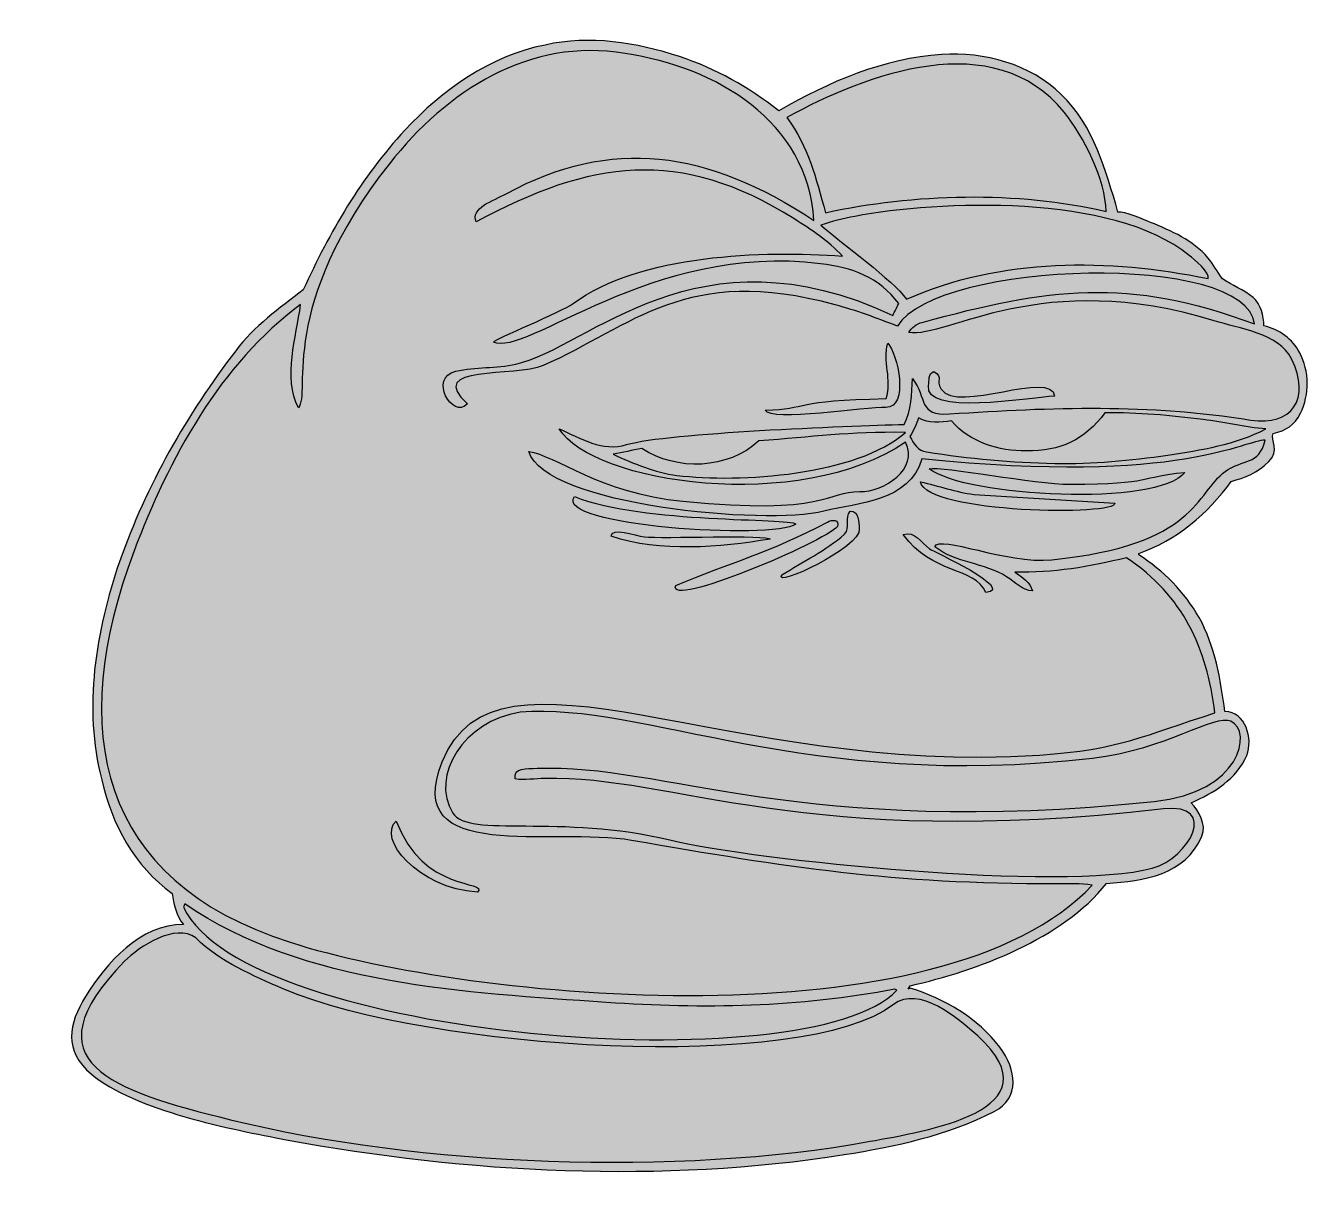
# Model space of a CAD drawing. Header units: millimetres. Extents: x 638 to 824, y -380 to -296.
# Drawn here: x 731.7 to 824.2, y -379.5 to -296.2 of the extents above; entities that cross this region are included whole.
import ezdxf

# ---------------------------------------------------------------- set-up
doc = ezdxf.new("R2010")
doc.units = ezdxf.units.MM
doc.header["$MEASUREMENT"] = 0
doc.layers.add('layer 1', color=7, linetype='Continuous')

msp = doc.modelspace()

# ---------------------------------------------------------------- hatches: boundary and pattern name
at = {"layer": 'layer 1', "true_color": 0x2b2a29}
h = msp.add_hatch(color=250, dxfattribs=at)
edge = h.paths.add_edge_path()
edge.add_spline(control_points=[(769.0447, -297.5804), (772.2717, -296.8555), (775.6309, -297.3902), (778.7304, -298.4136), (781.3248, -299.26), (783.7292, -300.6355), (785.8754, -302.3097), (789.4765, -300.2427), (793.4149, -298.5372), (797.6042, -298.2608), (800.6889, -298.0725), (803.9638, -298.9358), (806.2115, -301.1425), (808.5623, -303.3608), (809.4052, -306.6115), (810.2957, -309.6058), (810.755, -309.5184), (812.1522, -310.1458), (812.6318, -310.3491), (814.1289, -310.9668), (815.7071, -311.6285), (816.7692, -312.9027), (817.1768, -313.3618), (817.4406, -313.9227), (817.8111, -314.4072), (818.5173, -314.9069), (819.3621, -315.1872), (820.0219, -315.7553), (820.5956, -316.2696), (820.7889, -317.0624), (820.8075, -317.8054), (821.8874, -318.0305), (822.8725, -318.7457), (823.3797, -319.7415), (824.097, -321.0693), (824.084, -322.7398), (823.4425, -324.0949), (822.9555, -324.9823), (822.4388, -325.3142), (821.4584, -325.5441), (821.2901, -326.0234), (821.9445, -326.7962), (821.1559, -327.5668), (820.3545, -328.3936), (819.4319, -328.7342), (818.4382, -328.996), (816.7988, -331.323), (814.4907, -333.2405), (811.7858, -334.1865), (811.7858, -334.1865), (811.7928, -334.2934), (811.7928, -334.2934), (813.5775, -335.4016), (815.0861, -336.9762), (816.1389, -338.7961), (817.2894, -340.8667), (817.6802, -343.2509), (817.9937, -345.5686), (819.5113, -345.5852), (820.0149, -347.5212), (819.5815, -348.7215), (818.8419, -350.4015), (817.1971, -351.4488), (815.5617, -352.1312), (816.1187, -352.7689), (816.6865, -353.6629), (816.3359, -354.5283), (815.1392, -357.3724), (812.1712, -357.7269), (809.4694, -357.9519), (806.3417, -361.8991), (800.1373, -364.2382), (795.3325, -365.3034), (795.3325, -365.3034), (795.1852, -365.5523), (795.1852, -365.5523), (795.1852, -365.5523), (795.34, -365.4729), (795.34, -365.4729), (797.8346, -366.2474), (800.1894, -367.6451), (801.7958, -369.74), (802.987, -371.3489), (803.2833, -373.3685), (801.3768, -374.3661), (798.0117, -376.0845), (794.2798, -376.8736), (790.5757, -377.4673), (777.5772, -379.5289), (763.3816, -378.7985), (750.4178, -376.3891), (746.5716, -375.6737), (739.466, -374.2738), (736.3902, -371.6761), (734.3631, -369.9636), (734.7452, -368.0456), (735.964, -366.0834), (737.4475, -363.6949), (739.9322, -360.8429), (743.0149, -360.9093), (742.4763, -360.2863), (742.3381, -359.4398), (742.1927, -358.6562), (739.5117, -356.7296), (737.8502, -353.6649), (737.1328, -350.4902), (735.7759, -345.2829), (736.7052, -339.7862), (738.4126, -334.7782), (740.3321, -329.2965), (743.2545, -324.1907), (746.7803, -319.5867), (748.0893, -317.813), (749.9164, -316.5351), (751.6423, -315.2093), (753.5194, -311.0681), (755.8443, -307.0688), (758.9496, -303.7166), (761.6602, -300.8106), (765.0824, -298.3601), (769.0447, -297.5804)], knot_values=[0, 0, 0, 0, 0.025, 0.025, 0.025, 0.05, 0.05, 0.05, 0.075, 0.075, 0.075, 0.1, 0.1, 0.1, 0.125, 0.125, 0.125, 0.15, 0.15, 0.15, 0.175, 0.175, 0.175, 0.2, 0.2, 0.2, 0.225, 0.225, 0.225, 0.25, 0.25, 0.25, 0.275, 0.275, 0.275, 0.3, 0.3, 0.3, 0.325, 0.325, 0.325, 0.35, 0.35, 0.35, 0.375, 0.375, 0.375, 0.4, 0.4, 0.4, 0.425, 0.425, 0.425, 0.45, 0.45, 0.45, 0.475, 0.475, 0.475, 0.5, 0.5, 0.5, 0.525, 0.525, 0.525, 0.55, 0.55, 0.55, 0.575, 0.575, 0.575, 0.6, 0.6, 0.6, 0.625, 0.625, 0.625, 0.65, 0.65, 0.65, 0.675, 0.675, 0.675, 0.7, 0.7, 0.7, 0.725, 0.725, 0.725, 0.75, 0.75, 0.75, 0.775, 0.775, 0.775, 0.8, 0.8, 0.8, 0.825, 0.825, 0.825, 0.85, 0.85, 0.85, 0.875, 0.875, 0.875, 0.9, 0.9, 0.9, 0.925, 0.925, 0.925, 0.95, 0.95, 0.95, 0.975, 0.975, 0.975, 1, 1, 1, 1], degree=3, periodic=1)
at = {"layer": 'layer 1', "true_color": 0xfefefe}
h = msp.add_hatch(color=7, dxfattribs=at)
edge = h.paths.add_edge_path()
edge.add_spline(control_points=[(774.8088, -298.1996), (781.3511, -299.1453), (787.9909, -303.0776), (788.4069, -310.2051), (780.666, -305.1113), (773.8293, -304.1967), (766.2905, -308.2672), (765.3181, -308.7918), (763.6213, -309.3348), (764.0957, -310.3139), (772.2982, -305.8769), (778.7315, -304.9112), (786.9559, -310.0798), (788.2026, -310.8618), (789.4488, -311.6841), (790.4537, -312.7702), (784.769, -312.3669), (775.8893, -312.6276), (771.0619, -316.1959), (770.2652, -316.7847), (765.3997, -318.7523), (765.3348, -318.9615), (767.6543, -320.1161), (776.652, -311.8321), (788.8901, -313.3231), (791.0867, -313.5907), (793.1247, -314.2834), (794.5066, -316.1959), (794.3665, -316.4778), (794.2282, -316.7619), (794.088, -317.0458), (779.9488, -310.4244), (772.2396, -319.3579), (766.9483, -320.5529), (765.5283, -320.8774), (764.048, -320.7264), (762.6317, -321.0618), (760.6351, -321.5106), (762.3715, -324.5654), (763.4706, -323.424), (760.3002, -320.5651), (766.9349, -321.5341), (768.9046, -320.6636), (775.3183, -317.8287), (779.1958, -313.3361), (789.9283, -316.2881), (791.4641, -316.6734), (792.9357, -317.2596), (794.4145, -317.8148), (797.3176, -313.0754), (819.6229, -312.4746), (820.1182, -317.6653), (811.0372, -314.229), (805.2168, -315.0879), (796.2068, -317.5456), (795.7862, -317.6451), (795.447, -317.9142), (795.2331, -318.2888), (797.9956, -318.6968), (804.8163, -313.6003), (817.2155, -317.4403), (819.0089, -317.9958), (821.8604, -318.3082), (822.7915, -320.1768), (824.2123, -323.0277), (822.7965, -325.0603), (819.8504, -324.5835), (812.5042, -323.3949), (805.5608, -323.6499), (798.1666, -324.1375), (795.864, -324.2892), (796.5858, -323.0044), (795.4969, -321.5817), (795.4544, -322.7083), (795.4507, -323.8754), (794.8957, -324.8949), (790.7813, -325.0085), (777.9324, -325.4878), (774.9229, -326.3407), (773.2025, -326.8921), (771.5838, -325.891), (770.0754, -325.2032), (772.4395, -329.1737), (787.4001, -331.3527), (794.9916, -326.1803), (795.9797, -328.0947), (793.4403, -329.7611), (791.7133, -329.7352), (789.3224, -329.7), (789.3717, -331.4552), (778.9775, -330.425), (772.9259, -329.8255), (769.7929, -327.1002), (767.8739, -326.8424), (769.0912, -330.7517), (784.9036, -332.1866), (789.1302, -331.1424), (791.6555, -330.518), (795.2477, -330.4694), (796.1753, -327.3696), (815.049, -329.309), (819.5055, -325.9387), (820.8885, -326.0328), (820.4363, -327.8897), (819.3206, -327.3295), (818.0125, -328.29), (815.9239, -329.8225), (815.9588, -333.5911), (805.5441, -334.6382), (802.2357, -334.971), (797.4644, -332.8075), (797.0991, -333.705), (798.6166, -334.8782), (800.6817, -334.8427), (802.2766, -335.8681), (802.8795, -336.2368), (803.3885, -336.8251), (804.1371, -336.8877), (803.9712, -336.2332), (803.3682, -335.8957), (802.8665, -335.5232), (805.5881, -335.6007), (808.2839, -335.1473), (810.9151, -334.489), (815.0061, -337.2845), (816.6745, -340.8921), (817.2782, -345.6664), (812.1416, -347.2777), (810.4561, -348.3151), (804.6628, -348.6977), (781.9717, -350.1956), (765.5718, -339.3821), (761.6452, -349.19), (758.672, -356.6168), (769.6081, -353.8642), (775.2787, -354.8451), (786.5723, -356.7994), (793.9386, -357.9961), (805.9128, -357.9686), (806.7591, -357.9594), (807.607, -357.939), (808.4479, -358.0626), (797.624, -369.5652), (763.771, -366.3661), (750.6928, -362.1763), (736.8075, -357.7285), (734.6021, -346.8999), (739.46, -334.0005), (741.9226, -327.4614), (745.6728, -320.485), (751.4488, -316.2715), (751.1324, -318.5877), (750.1771, -321.5093), (751.2956, -323.7041), (752.1978, -322.5606), (749.7535, -316.4001), (757.8412, -306.1247), (761.9431, -300.9134), (767.9292, -296.9958), (774.8088, -298.1996)], knot_values=[0, 0, 0, 0, 0.0188679, 0.0188679, 0.0188679, 0.0377358, 0.0377358, 0.0377358, 0.0566038, 0.0566038, 0.0566038, 0.0754717, 0.0754717, 0.0754717, 0.0943396, 0.0943396, 0.0943396, 0.1132075, 0.1132075, 0.1132075, 0.1320755, 0.1320755, 0.1320755, 0.1509434, 0.1509434, 0.1509434, 0.1698113, 0.1698113, 0.1698113, 0.1886792, 0.1886792, 0.1886792, 0.2075472, 0.2075472, 0.2075472, 0.2264151, 0.2264151, 0.2264151, 0.245283, 0.245283, 0.245283, 0.2641509, 0.2641509, 0.2641509, 0.2830189, 0.2830189, 0.2830189, 0.3018868, 0.3018868, 0.3018868, 0.3207547, 0.3207547, 0.3207547, 0.3396226, 0.3396226, 0.3396226, 0.3584906, 0.3584906, 0.3584906, 0.3773585, 0.3773585, 0.3773585, 0.3962264, 0.3962264, 0.3962264, 0.4150943, 0.4150943, 0.4150943, 0.4339623, 0.4339623, 0.4339623, 0.4528302, 0.4528302, 0.4528302, 0.4716981, 0.4716981, 0.4716981, 0.490566, 0.490566, 0.490566, 0.509434, 0.509434, 0.509434, 0.5283019, 0.5283019, 0.5283019, 0.5471698, 0.5471698, 0.5471698, 0.5660377, 0.5660377, 0.5660377, 0.5849057, 0.5849057, 0.5849057, 0.6037736, 0.6037736, 0.6037736, 0.6226415, 0.6226415, 0.6226415, 0.6415094, 0.6415094, 0.6415094, 0.6603774, 0.6603774, 0.6603774, 0.6792453, 0.6792453, 0.6792453, 0.6981132, 0.6981132, 0.6981132, 0.7169811, 0.7169811, 0.7169811, 0.7358491, 0.7358491, 0.7358491, 0.754717, 0.754717, 0.754717, 0.7735849, 0.7735849, 0.7735849, 0.7924528, 0.7924528, 0.7924528, 0.8113208, 0.8113208, 0.8113208, 0.8301887, 0.8301887, 0.8301887, 0.8490566, 0.8490566, 0.8490566, 0.8679245, 0.8679245, 0.8679245, 0.8867925, 0.8867925, 0.8867925, 0.9056604, 0.9056604, 0.9056604, 0.9245283, 0.9245283, 0.9245283, 0.9433962, 0.9433962, 0.9433962, 0.9622642, 0.9622642, 0.9622642, 0.9811321, 0.9811321, 0.9811321, 1, 1, 1, 1], degree=3, periodic=1)
h = msp.add_hatch(color=7, dxfattribs=at)
edge = h.paths.add_edge_path()
edge.add_spline(control_points=[(786.4489, -302.8076), (792.1597, -299.6488), (801.3662, -296.1904), (806.42, -302.4131), (807.8288, -304.1476), (809.4025, -307.2867), (809.4419, -309.5633), (803.0728, -308.0471), (795.5224, -308.2774), (789.2423, -309.6502), (788.5332, -307.1228), (788.044, -304.9408), (786.4489, -302.8076)], knot_values=[0, 0, 0, 0, 0.25, 0.25, 0.25, 0.5, 0.5, 0.5, 0.75, 0.75, 0.75, 1, 1, 1, 1], degree=3, periodic=1)
h = msp.add_hatch(color=7, dxfattribs=at)
edge = h.paths.add_edge_path()
edge.add_spline(control_points=[(791.3388, -309.9194), (797.3646, -308.7832), (809.8992, -308.2291), (815.4314, -312.7364), (815.7487, -312.9947), (816.9726, -313.9972), (816.7822, -314.3963), (809.5983, -312.9256), (801.9055, -312.8541), (795.0635, -315.8841), (794.0919, -314.4964), (790.463, -311.918), (788.9107, -310.5427), (789.7033, -310.2751), (790.5146, -310.0669), (791.3388, -309.9194)], knot_values=[0, 0, 0, 0, 0.2, 0.2, 0.2, 0.4, 0.4, 0.4, 0.6, 0.6, 0.6, 0.8, 0.8, 0.8, 1, 1, 1, 1], degree=3, periodic=1)
h = msp.add_hatch(color=7, dxfattribs=at)
edge = h.paths.add_edge_path()
edge.add_spline(control_points=[(793.7176, -319.0467), (793.3475, -320.3428), (794.0521, -321.6639), (793.5993, -323.0403), (786.8851, -323.1443), (788.0413, -323.7852), (784.8985, -323.8738), (785.2681, -324.7713), (792.2191, -323.6076), (793.5755, -323.6671), (795.2762, -323.7425), (794.4408, -319.7269), (793.7176, -319.0467)], knot_values=[0, 0, 0, 0, 0.25, 0.25, 0.25, 0.5, 0.5, 0.5, 0.75, 0.75, 0.75, 1, 1, 1, 1], degree=3, periodic=1)
h = msp.add_hatch(color=7, dxfattribs=at)
edge = h.paths.add_edge_path()
edge.add_spline(control_points=[(796.6638, -322.0979), (796.2611, -324.278), (803.7881, -322.9917), (805.7338, -322.8593), (805.5448, -320.8948), (798.743, -324.1398), (797.5608, -322.3582), (797.1007, -321.6648), (797.7962, -321.5731), (797.0493, -321.0948), (796.5993, -321.2024), (796.7302, -321.7531), (796.6638, -322.0979)], knot_values=[0, 0, 0, 0, 0.25, 0.25, 0.25, 0.5, 0.5, 0.5, 0.75, 0.75, 0.75, 1, 1, 1, 1], degree=3, periodic=1)
h = msp.add_hatch(color=7, dxfattribs=at)
edge = h.paths.add_edge_path()
edge.add_spline(control_points=[(809.3555, -324.0636), (811.7209, -324.0193), (814.0793, -324.259), (816.4246, -324.5467), (817.9404, -324.7164), (819.4245, -325.1147), (820.9494, -325.2216), (818.7551, -326.3389), (816.2919, -326.7299), (813.8855, -327.1134), (811.1843, -327.4692), (808.4667, -327.7754), (805.7377, -327.7034), (802.6489, -327.6429), (799.5587, -327.364), (796.5091, -326.8698), (795.8879, -326.8183), (795.5815, -326.2655), (795.3198, -325.7765), (795.5706, -325.3437), (795.7679, -324.8859), (795.9448, -324.4193), (796.6622, -324.873), (797.5158, -324.7127), (798.3126, -324.6463), (799.638, -326.1766), (801.7145, -326.8443), (803.6963, -326.7981), (806.1498, -326.8433), (807.9073, -326.0128), (809.3555, -324.0636)], knot_values=[0, 0, 0, 0, 0.1, 0.1, 0.1, 0.2, 0.2, 0.2, 0.3, 0.3, 0.3, 0.4, 0.4, 0.4, 0.5, 0.5, 0.5, 0.6, 0.6, 0.6, 0.7, 0.7, 0.7, 0.8, 0.8, 0.8, 0.9, 0.9, 0.9, 1, 1, 1, 1], degree=3, periodic=1)
h = msp.add_hatch(color=7, dxfattribs=at)
edge = h.paths.add_edge_path()
edge.add_spline(control_points=[(794.9936, -325.4686), (791.5274, -328.5515), (783.0134, -329.1324), (778.5442, -328.5608), (776.9326, -328.3599), (775.4243, -327.7181), (773.964, -327.0451), (774.6501, -326.9327), (775.3213, -326.7432), (776.0071, -326.6303), (778.524, -328.2768), (782.2027, -328.1385), (784.4504, -326.0808), (788.305, -325.7982), (790.9024, -325.4085), (794.9936, -325.4686)], knot_values=[0, 0, 0, 0, 0.2, 0.2, 0.2, 0.4, 0.4, 0.4, 0.6, 0.6, 0.6, 0.8, 0.8, 0.8, 1, 1, 1, 1], degree=3, periodic=1)
h = msp.add_hatch(color=7, dxfattribs=at)
edge = h.paths.add_edge_path()
edge.add_spline(control_points=[(796.6952, -328.0887), (799.3722, -330.1402), (813.1794, -330.8525), (815.097, -328.3525), (811.6968, -328.6581), (812.9929, -329.1828), (806.8328, -329.2008), (804.3586, -329.2075), (797.6757, -327.8786), (796.6952, -328.0887)], knot_values=[0, 0, 0, 0, 0.3333333, 0.3333333, 0.3333333, 0.6666667, 0.6666667, 0.6666667, 1, 1, 1, 1], degree=3, periodic=1)
h = msp.add_hatch(color=7, dxfattribs=at)
edge = h.paths.add_edge_path()
edge.add_spline(control_points=[(796.0701, -329.0346), (796.591, -331.3241), (810.3154, -331.5023), (810.0651, -330.5575), (810.0651, -330.5575), (799.9313, -329.9401), (799.9313, -329.9401), (798.615, -329.7629), (797.3646, -329.3042), (796.0701, -329.0346)], knot_values=[0, 0, 0, 0, 0.3333333, 0.3333333, 0.3333333, 0.6666667, 0.6666667, 0.6666667, 1, 1, 1, 1], degree=3, periodic=1)
h = msp.add_hatch(color=7, dxfattribs=at)
edge = h.paths.add_edge_path()
edge.add_spline(control_points=[(787.1147, -332.0716), (786.5628, -331.5767), (776.2798, -332.0843), (771.1635, -330.0875), (769.5857, -332.2255), (785.4805, -333.225), (787.1147, -332.0716)], knot_values=[0, 0, 0, 0, 0.5, 0.5, 0.5, 1, 1, 1, 1], degree=3, periodic=1)
h = msp.add_hatch(color=7, dxfattribs=at)
edge = h.paths.add_edge_path()
edge.add_spline(control_points=[(791.007, -331.1403), (790.6012, -331.5903), (791.064, -332.3461), (790.6142, -332.7942), (789.2626, -333.9951), (787.6015, -334.7617), (786.0986, -335.7337), (785.3817, -336.7415), (791.8574, -333.7432), (791.6708, -332.4108), (791.6063, -331.9462), (791.6634, -331.1218), (791.007, -331.1403)], knot_values=[0, 0, 0, 0, 0.25, 0.25, 0.25, 0.5, 0.5, 0.5, 0.75, 0.75, 0.75, 1, 1, 1, 1], degree=3, periodic=1)
h = msp.add_hatch(color=7, dxfattribs=at)
edge = h.paths.add_edge_path()
edge.add_spline(control_points=[(773.8057, -332.9476), (777.3509, -334.138), (781.617, -333.7434), (785.2577, -333.1559), (785.2707, -332.8303), (777.3136, -333.115), (776.2191, -332.9934), (775.4597, -332.9226), (773.8368, -332.2323), (773.8057, -332.9476)], knot_values=[0, 0, 0, 0, 0.3333333, 0.3333333, 0.3333333, 0.6666667, 0.6666667, 0.6666667, 1, 1, 1, 1], degree=3, periodic=1)
h = msp.add_hatch(color=7, dxfattribs=at)
edge = h.paths.add_edge_path()
edge.add_spline(control_points=[(789.388, -331.9277), (785.258, -334.1156), (782.3385, -334.8526), (778.4542, -336.4929), (777.7675, -338.1861), (789.1875, -333.3657), (790.0943, -332.2396), (790.2803, -331.7191), (789.6945, -331.7378), (789.388, -331.9277)], knot_values=[0, 0, 0, 0, 0.3333333, 0.3333333, 0.3333333, 0.6666667, 0.6666667, 0.6666667, 1, 1, 1, 1], degree=3, periodic=1)
h = msp.add_hatch(color=7, dxfattribs=at)
edge = h.paths.add_edge_path()
edge.add_spline(control_points=[(794.8405, -332.8091), (796.8816, -335.7365), (799.9445, -335.0882), (800.7926, -337.0073), (802.9598, -336.7392), (796.9896, -334.0381), (796.7358, -333.8527), (796.1123, -333.3966), (795.6716, -332.5636), (794.8405, -332.8091)], knot_values=[0, 0, 0, 0, 0.3333333, 0.3333333, 0.3333333, 0.6666667, 0.6666667, 0.6666667, 1, 1, 1, 1], degree=3, periodic=1)
h = msp.add_hatch(color=7, dxfattribs=at)
edge = h.paths.add_edge_path()
edge.add_spline(control_points=[(767.2506, -345.6166), (776.216, -344.8888), (787.7605, -351.3405), (808.4667, -348.9431), (813.6974, -348.3373), (817.2314, -345.7308), (818.4251, -346.2709), (819.9907, -346.9799), (819.1861, -351.3859), (812.8955, -352.0386), (787.3483, -354.6895), (777.5749, -349.2662), (768.4804, -349.6545), (767.7136, -349.7083), (766.765, -349.5406), (766.8947, -350.4216), (767.6046, -350.5322), (768.3237, -350.3847), (769.0374, -350.3812), (778.3261, -350.1654), (787.5631, -355.5794), (813.5722, -352.5734), (817.5687, -352.1115), (815.4733, -356.1138), (812.7481, -356.8475), (806.4218, -358.5504), (784.1055, -356.275), (778.1348, -354.8285), (770.0809, -352.8773), (763.5296, -354.6999), (762.405, -352.874), (760.7488, -350.185), (763.1991, -346.2593), (767.2506, -345.6166)], knot_values=[0, 0, 0, 0, 0.0909091, 0.0909091, 0.0909091, 0.1818182, 0.1818182, 0.1818182, 0.2727273, 0.2727273, 0.2727273, 0.3636364, 0.3636364, 0.3636364, 0.4545455, 0.4545455, 0.4545455, 0.5454545, 0.5454545, 0.5454545, 0.6363636, 0.6363636, 0.6363636, 0.7272727, 0.7272727, 0.7272727, 0.8181818, 0.8181818, 0.8181818, 0.9090909, 0.9090909, 0.9090909, 1, 1, 1, 1], degree=3, periodic=1)
h = msp.add_hatch(color=7, dxfattribs=at)
edge = h.paths.add_edge_path()
edge.add_spline(control_points=[(764.1934, -358.5678), (764.9777, -357.6815), (760.2732, -358.644), (758.3373, -353.4511), (756.9239, -354.6866), (759.8997, -358.3004), (764.1934, -358.5678)], knot_values=[0, 0, 0, 0, 0.5, 0.5, 0.5, 1, 1, 1, 1], degree=3, periodic=1)
h = msp.add_hatch(color=7, dxfattribs=at)
edge = h.paths.add_edge_path()
edge.add_spline(control_points=[(743.0205, -359.6593), (743.0426, -359.5984), (743.085, -359.475), (743.1071, -359.4142), (751.7342, -365.3172), (763.4089, -365.7954), (773.4588, -366.5093), (780.3862, -366.9869), (787.3967, -366.8781), (794.2321, -365.556), (794.2321, -365.556), (794.3795, -365.6261), (794.3795, -365.6261), (788.1067, -372.3458), (747.456, -369.1347), (743.0205, -359.6593)], knot_values=[0, 0, 0, 0, 0.2, 0.2, 0.2, 0.4, 0.4, 0.4, 0.6, 0.6, 0.6, 0.8, 0.8, 0.8, 1, 1, 1, 1], degree=3, periodic=1)
h = msp.add_hatch(color=7, dxfattribs=at)
edge = h.paths.add_edge_path()
edge.add_spline(control_points=[(750.2389, -365.558), (760.8086, -369.9888), (787.6786, -371.6139), (794.1248, -366.668), (795.9687, -365.2531), (798.7858, -367.6339), (800.2004, -368.9247), (806.1148, -374.3229), (796.344, -375.792), (792.4509, -376.5066), (778.6285, -379.0441), (759.8873, -378.2868), (746.4001, -374.9522), (737.8171, -372.8304), (731.6594, -370.8046), (738.7817, -363.5444), (739.8057, -362.5002), (742.4542, -360.7502), (743.8982, -361.8684), (745.6721, -363.6088), (748.0116, -364.5511), (750.2389, -365.558)], knot_values=[0, 0, 0, 0, 0.1428571, 0.1428571, 0.1428571, 0.2857143, 0.2857143, 0.2857143, 0.4285714, 0.4285714, 0.4285714, 0.5714286, 0.5714286, 0.5714286, 0.7142857, 0.7142857, 0.7142857, 0.8571429, 0.8571429, 0.8571429, 1, 1, 1, 1], degree=3, periodic=1)

# ---------------------------------------------------------------- linework, layer by layer
at = {"layer": 'layer 1', "color": 250}
msp.add_open_spline([(769.0447, -297.5804), (772.2717, -296.8555), (775.6309, -297.3902), (778.7304, -298.4136), (781.3248, -299.26), (783.7292, -300.6355), (785.8754, -302.3097), (789.4765, -300.2427), (793.4149, -298.5372), (797.6042, -298.2608), (800.6889, -298.0725), (803.9638, -298.9358), (806.2115, -301.1425), (808.5623, -303.3608), (809.4052, -306.6115), (810.2957, -309.6058), (810.755, -309.5184), (812.1522, -310.1458), (812.6318, -310.3491), (814.1289, -310.9668), (815.7071, -311.6285), (816.7692, -312.9027), (817.1768, -313.3618), (817.4406, -313.9227), (817.8111, -314.4072), (818.5173, -314.9069), (819.3621, -315.1872), (820.0219, -315.7553), (820.5956, -316.2696), (820.7889, -317.0624), (820.8075, -317.8054), (821.8874, -318.0305), (822.8725, -318.7457), (823.3797, -319.7415), (824.097, -321.0693), (824.084, -322.7398), (823.4425, -324.0949), (822.9555, -324.9823), (822.4388, -325.3142), (821.4584, -325.5441), (821.2901, -326.0234), (821.9445, -326.7962), (821.1559, -327.5668), (820.3545, -328.3936), (819.4319, -328.7342), (818.4382, -328.996), (816.7988, -331.323), (814.4907, -333.2405), (811.7858, -334.1865), (811.7858, -334.1865), (811.7928, -334.2934), (811.7928, -334.2934), (813.5775, -335.4016), (815.0861, -336.9762), (816.1389, -338.7961), (817.2894, -340.8667), (817.6802, -343.2509), (817.9937, -345.5686), (819.5113, -345.5852), (820.0149, -347.5212), (819.5815, -348.7215), (818.8419, -350.4015), (817.1971, -351.4488), (815.5617, -352.1312), (816.1187, -352.7689), (816.6865, -353.6629), (816.3359, -354.5283), (815.1392, -357.3724), (812.1712, -357.7269), (809.4694, -357.9519), (806.3417, -361.8991), (800.1373, -364.2382), (795.3325, -365.3034), (795.3325, -365.3034), (795.1852, -365.5523), (795.1852, -365.5523), (795.1852, -365.5523), (795.34, -365.4729), (795.34, -365.4729), (797.8346, -366.2474), (800.1894, -367.6451), (801.7958, -369.74), (802.987, -371.3489), (803.2833, -373.3685), (801.3768, -374.3661), (798.0117, -376.0845), (794.2798, -376.8736), (790.5757, -377.4673), (777.5772, -379.5289), (763.3816, -378.7985), (750.4178, -376.3891), (746.5716, -375.6737), (739.466, -374.2738), (736.3902, -371.6761), (734.3631, -369.9636), (734.7452, -368.0456), (735.964, -366.0834), (737.4475, -363.6949), (739.9322, -360.8429), (743.0149, -360.9093), (742.4763, -360.2863), (742.3381, -359.4398), (742.1927, -358.6562), (739.5117, -356.7296), (737.8502, -353.6649), (737.1328, -350.4902), (735.7759, -345.2829), (736.7052, -339.7862), (738.4126, -334.7782), (740.3321, -329.2965), (743.2545, -324.1907), (746.7803, -319.5867), (748.0893, -317.813), (749.9164, -316.5351), (751.6423, -315.2093), (753.5194, -311.0681), (755.8443, -307.0688), (758.9496, -303.7166), (761.6602, -300.8106), (765.0824, -298.3601), (769.0447, -297.5804)], degree=3, knots=[0, 0, 0, 0, 0.025, 0.025, 0.025, 0.05, 0.05, 0.05, 0.075, 0.075, 0.075, 0.1, 0.1, 0.1, 0.125, 0.125, 0.125, 0.15, 0.15, 0.15, 0.175, 0.175, 0.175, 0.2, 0.2, 0.2, 0.225, 0.225, 0.225, 0.25, 0.25, 0.25, 0.275, 0.275, 0.275, 0.3, 0.3, 0.3, 0.325, 0.325, 0.325, 0.35, 0.35, 0.35, 0.375, 0.375, 0.375, 0.4, 0.4, 0.4, 0.425, 0.425, 0.425, 0.45, 0.45, 0.45, 0.475, 0.475, 0.475, 0.5, 0.5, 0.5, 0.525, 0.525, 0.525, 0.55, 0.55, 0.55, 0.575, 0.575, 0.575, 0.6, 0.6, 0.6, 0.625, 0.625, 0.625, 0.65, 0.65, 0.65, 0.675, 0.675, 0.675, 0.7, 0.7, 0.7, 0.725, 0.725, 0.725, 0.75, 0.75, 0.75, 0.775, 0.775, 0.775, 0.8, 0.8, 0.8, 0.825, 0.825, 0.825, 0.85, 0.85, 0.85, 0.875, 0.875, 0.875, 0.9, 0.9, 0.9, 0.925, 0.925, 0.925, 0.95, 0.95, 0.95, 0.975, 0.975, 0.975, 1, 1, 1, 1], dxfattribs=at)
at = {"layer": 'layer 1', "color": 7}
for points, knots in [([(774.8088, -298.1996), (781.3511, -299.1453), (787.9909, -303.0776), (788.4069, -310.2051), (780.666, -305.1113), (773.8293, -304.1967), (766.2905, -308.2672), (765.3181, -308.7918), (763.6213, -309.3348), (764.0957, -310.3139), (772.2982, -305.8769), (778.7315, -304.9112), (786.9559, -310.0798), (788.2026, -310.8618), (789.4488, -311.6841), (790.4537, -312.7702), (784.769, -312.3669), (775.8893, -312.6276), (771.0619, -316.1959), (770.2652, -316.7847), (765.3997, -318.7523), (765.3348, -318.9615), (767.6543, -320.1161), (776.652, -311.8321), (788.8901, -313.3231), (791.0867, -313.5907), (793.1247, -314.2834), (794.5066, -316.1959), (794.3665, -316.4778), (794.2282, -316.7619), (794.088, -317.0458), (779.9488, -310.4244), (772.2396, -319.3579), (766.9483, -320.5529), (765.5283, -320.8774), (764.048, -320.7264), (762.6317, -321.0618), (760.6351, -321.5106), (762.3715, -324.5654), (763.4706, -323.424), (760.3002, -320.5651), (766.9349, -321.5341), (768.9046, -320.6636), (775.3183, -317.8287), (779.1958, -313.3361), (789.9283, -316.2881), (791.4641, -316.6734), (792.9357, -317.2596), (794.4145, -317.8148), (797.3176, -313.0754), (819.6229, -312.4746), (820.1182, -317.6653), (811.0372, -314.229), (805.2168, -315.0879), (796.2068, -317.5456), (795.7862, -317.6451), (795.447, -317.9142), (795.2331, -318.2888), (797.9956, -318.6968), (804.8163, -313.6003), (817.2155, -317.4403), (819.0089, -317.9958), (821.8604, -318.3082), (822.7915, -320.1768), (824.2123, -323.0277), (822.7965, -325.0603), (819.8504, -324.5835), (812.5042, -323.3949), (805.5608, -323.6499), (798.1666, -324.1375), (795.864, -324.2892), (796.5858, -323.0044), (795.4969, -321.5817), (795.4544, -322.7083), (795.4507, -323.8754), (794.8957, -324.8949), (790.7813, -325.0085), (777.9324, -325.4878), (774.9229, -326.3407), (773.2025, -326.8921), (771.5838, -325.891), (770.0754, -325.2032), (772.4395, -329.1737), (787.4001, -331.3527), (794.9916, -326.1803), (795.9797, -328.0947), (793.4403, -329.7611), (791.7133, -329.7352), (789.3224, -329.7), (789.3717, -331.4552), (778.9775, -330.425), (772.9259, -329.8255), (769.7929, -327.1002), (767.8739, -326.8424), (769.0912, -330.7517), (784.9036, -332.1866), (789.1302, -331.1424), (791.6555, -330.518), (795.2477, -330.4694), (796.1753, -327.3696), (815.049, -329.309), (819.5055, -325.9387), (820.8885, -326.0328), (820.4363, -327.8897), (819.3206, -327.3295), (818.0125, -328.29), (815.9239, -329.8225), (815.9588, -333.5911), (805.5441, -334.6382), (802.2357, -334.971), (797.4644, -332.8075), (797.0991, -333.705), (798.6166, -334.8782), (800.6817, -334.8427), (802.2766, -335.8681), (802.8795, -336.2368), (803.3885, -336.8251), (804.1371, -336.8877), (803.9712, -336.2332), (803.3682, -335.8957), (802.8665, -335.5232), (805.5881, -335.6007), (808.2839, -335.1473), (810.9151, -334.489), (815.0061, -337.2845), (816.6745, -340.8921), (817.2782, -345.6664), (812.1416, -347.2777), (810.4561, -348.3151), (804.6628, -348.6977), (781.9717, -350.1956), (765.5718, -339.3821), (761.6452, -349.19), (758.672, -356.6168), (769.6081, -353.8642), (775.2787, -354.8451), (786.5723, -356.7994), (793.9386, -357.9961), (805.9128, -357.9686), (806.7591, -357.9594), (807.607, -357.939), (808.4479, -358.0626), (797.624, -369.5652), (763.771, -366.3661), (750.6928, -362.1763), (736.8075, -357.7285), (734.6021, -346.8999), (739.46, -334.0005), (741.9226, -327.4614), (745.6728, -320.485), (751.4488, -316.2715), (751.1324, -318.5877), (750.1771, -321.5093), (751.2956, -323.7041), (752.1978, -322.5606), (749.7535, -316.4001), (757.8412, -306.1247), (761.9431, -300.9134), (767.9292, -296.9958), (774.8088, -298.1996)], [0, 0, 0, 0, 0.0188679, 0.0188679, 0.0188679, 0.0377358, 0.0377358, 0.0377358, 0.0566038, 0.0566038, 0.0566038, 0.0754717, 0.0754717, 0.0754717, 0.0943396, 0.0943396, 0.0943396, 0.1132075, 0.1132075, 0.1132075, 0.1320755, 0.1320755, 0.1320755, 0.1509434, 0.1509434, 0.1509434, 0.1698113, 0.1698113, 0.1698113, 0.1886792, 0.1886792, 0.1886792, 0.2075472, 0.2075472, 0.2075472, 0.2264151, 0.2264151, 0.2264151, 0.245283, 0.245283, 0.245283, 0.2641509, 0.2641509, 0.2641509, 0.2830189, 0.2830189, 0.2830189, 0.3018868, 0.3018868, 0.3018868, 0.3207547, 0.3207547, 0.3207547, 0.3396226, 0.3396226, 0.3396226, 0.3584906, 0.3584906, 0.3584906, 0.3773585, 0.3773585, 0.3773585, 0.3962264, 0.3962264, 0.3962264, 0.4150943, 0.4150943, 0.4150943, 0.4339623, 0.4339623, 0.4339623, 0.4528302, 0.4528302, 0.4528302, 0.4716981, 0.4716981, 0.4716981, 0.490566, 0.490566, 0.490566, 0.509434, 0.509434, 0.509434, 0.5283019, 0.5283019, 0.5283019, 0.5471698, 0.5471698, 0.5471698, 0.5660377, 0.5660377, 0.5660377, 0.5849057, 0.5849057, 0.5849057, 0.6037736, 0.6037736, 0.6037736, 0.6226415, 0.6226415, 0.6226415, 0.6415094, 0.6415094, 0.6415094, 0.6603774, 0.6603774, 0.6603774, 0.6792453, 0.6792453, 0.6792453, 0.6981132, 0.6981132, 0.6981132, 0.7169811, 0.7169811, 0.7169811, 0.7358491, 0.7358491, 0.7358491, 0.754717, 0.754717, 0.754717, 0.7735849, 0.7735849, 0.7735849, 0.7924528, 0.7924528, 0.7924528, 0.8113208, 0.8113208, 0.8113208, 0.8301887, 0.8301887, 0.8301887, 0.8490566, 0.8490566, 0.8490566, 0.8679245, 0.8679245, 0.8679245, 0.8867925, 0.8867925, 0.8867925, 0.9056604, 0.9056604, 0.9056604, 0.9245283, 0.9245283, 0.9245283, 0.9433962, 0.9433962, 0.9433962, 0.9622642, 0.9622642, 0.9622642, 0.9811321, 0.9811321, 0.9811321, 1, 1, 1, 1]), ([(786.4489, -302.8076), (792.1597, -299.6488), (801.3662, -296.1904), (806.42, -302.4131), (807.8288, -304.1476), (809.4025, -307.2867), (809.4419, -309.5633), (803.0728, -308.0471), (795.5224, -308.2774), (789.2423, -309.6502), (788.5332, -307.1228), (788.044, -304.9408), (786.4489, -302.8076)], [0, 0, 0, 0, 0.25, 0.25, 0.25, 0.5, 0.5, 0.5, 0.75, 0.75, 0.75, 1, 1, 1, 1]), ([(791.3388, -309.9194), (797.3646, -308.7832), (809.8992, -308.2291), (815.4314, -312.7364), (815.7487, -312.9947), (816.9726, -313.9972), (816.7822, -314.3963), (809.5983, -312.9256), (801.9055, -312.8541), (795.0635, -315.8841), (794.0919, -314.4964), (790.463, -311.918), (788.9107, -310.5427), (789.7033, -310.2751), (790.5146, -310.0669), (791.3388, -309.9194)], [0, 0, 0, 0, 0.2, 0.2, 0.2, 0.4, 0.4, 0.4, 0.6, 0.6, 0.6, 0.8, 0.8, 0.8, 1, 1, 1, 1]), ([(793.7176, -319.0467), (793.3475, -320.3428), (794.0521, -321.6639), (793.5993, -323.0403), (786.8851, -323.1443), (788.0413, -323.7852), (784.8985, -323.8738), (785.2681, -324.7713), (792.2191, -323.6076), (793.5755, -323.6671), (795.2762, -323.7425), (794.4408, -319.7269), (793.7176, -319.0467)], [0, 0, 0, 0, 0.25, 0.25, 0.25, 0.5, 0.5, 0.5, 0.75, 0.75, 0.75, 1, 1, 1, 1]), ([(796.6638, -322.0979), (796.2611, -324.278), (803.7881, -322.9917), (805.7338, -322.8593), (805.5448, -320.8948), (798.743, -324.1398), (797.5608, -322.3582), (797.1007, -321.6648), (797.7962, -321.5731), (797.0493, -321.0948), (796.5993, -321.2024), (796.7302, -321.7531), (796.6638, -322.0979)], [0, 0, 0, 0, 0.25, 0.25, 0.25, 0.5, 0.5, 0.5, 0.75, 0.75, 0.75, 1, 1, 1, 1]), ([(809.3555, -324.0636), (811.7209, -324.0193), (814.0793, -324.259), (816.4246, -324.5467), (817.9404, -324.7164), (819.4245, -325.1147), (820.9494, -325.2216), (818.7551, -326.3389), (816.2919, -326.7299), (813.8855, -327.1134), (811.1843, -327.4692), (808.4667, -327.7754), (805.7377, -327.7034), (802.6489, -327.6429), (799.5587, -327.364), (796.5091, -326.8698), (795.8879, -326.8183), (795.5815, -326.2655), (795.3198, -325.7765), (795.5706, -325.3437), (795.7679, -324.8859), (795.9448, -324.4193), (796.6622, -324.873), (797.5158, -324.7127), (798.3126, -324.6463), (799.638, -326.1766), (801.7145, -326.8443), (803.6963, -326.7981), (806.1498, -326.8433), (807.9073, -326.0128), (809.3555, -324.0636)], [0, 0, 0, 0, 0.1, 0.1, 0.1, 0.2, 0.2, 0.2, 0.3, 0.3, 0.3, 0.4, 0.4, 0.4, 0.5, 0.5, 0.5, 0.6, 0.6, 0.6, 0.7, 0.7, 0.7, 0.8, 0.8, 0.8, 0.9, 0.9, 0.9, 1, 1, 1, 1]), ([(794.9936, -325.4686), (791.5274, -328.5515), (783.0134, -329.1324), (778.5442, -328.5608), (776.9326, -328.3599), (775.4243, -327.7181), (773.964, -327.0451), (774.6501, -326.9327), (775.3213, -326.7432), (776.0071, -326.6303), (778.524, -328.2768), (782.2027, -328.1385), (784.4504, -326.0808), (788.305, -325.7982), (790.9024, -325.4085), (794.9936, -325.4686)], [0, 0, 0, 0, 0.2, 0.2, 0.2, 0.4, 0.4, 0.4, 0.6, 0.6, 0.6, 0.8, 0.8, 0.8, 1, 1, 1, 1]), ([(796.6952, -328.0887), (799.3722, -330.1402), (813.1794, -330.8525), (815.097, -328.3525), (811.6968, -328.6581), (812.9929, -329.1828), (806.8328, -329.2008), (804.3586, -329.2075), (797.6757, -327.8786), (796.6952, -328.0887)], [0, 0, 0, 0, 0.3333333, 0.3333333, 0.3333333, 0.6666667, 0.6666667, 0.6666667, 1, 1, 1, 1]), ([(796.0701, -329.0346), (796.591, -331.3241), (810.3154, -331.5023), (810.0651, -330.5575), (810.0651, -330.5575), (799.9313, -329.9401), (799.9313, -329.9401), (798.615, -329.7629), (797.3646, -329.3042), (796.0701, -329.0346)], [0, 0, 0, 0, 0.3333333, 0.3333333, 0.3333333, 0.6666667, 0.6666667, 0.6666667, 1, 1, 1, 1]), ([(787.1147, -332.0716), (786.5628, -331.5767), (776.2798, -332.0843), (771.1635, -330.0875), (769.5857, -332.2255), (785.4805, -333.225), (787.1147, -332.0716)], [0, 0, 0, 0, 0.5, 0.5, 0.5, 1, 1, 1, 1]), ([(791.007, -331.1403), (790.6012, -331.5903), (791.064, -332.3461), (790.6142, -332.7942), (789.2626, -333.9951), (787.6015, -334.7617), (786.0986, -335.7337), (785.3817, -336.7415), (791.8574, -333.7432), (791.6708, -332.4108), (791.6063, -331.9462), (791.6634, -331.1218), (791.007, -331.1403)], [0, 0, 0, 0, 0.25, 0.25, 0.25, 0.5, 0.5, 0.5, 0.75, 0.75, 0.75, 1, 1, 1, 1]), ([(773.8057, -332.9476), (777.3509, -334.138), (781.617, -333.7434), (785.2577, -333.1559), (785.2707, -332.8303), (777.3136, -333.115), (776.2191, -332.9934), (775.4597, -332.9226), (773.8368, -332.2323), (773.8057, -332.9476)], [0, 0, 0, 0, 0.3333333, 0.3333333, 0.3333333, 0.6666667, 0.6666667, 0.6666667, 1, 1, 1, 1]), ([(789.388, -331.9277), (785.258, -334.1156), (782.3385, -334.8526), (778.4542, -336.4929), (777.7675, -338.1861), (789.1875, -333.3657), (790.0943, -332.2396), (790.2803, -331.7191), (789.6945, -331.7378), (789.388, -331.9277)], [0, 0, 0, 0, 0.3333333, 0.3333333, 0.3333333, 0.6666667, 0.6666667, 0.6666667, 1, 1, 1, 1]), ([(794.8405, -332.8091), (796.8816, -335.7365), (799.9445, -335.0882), (800.7926, -337.0073), (802.9598, -336.7392), (796.9896, -334.0381), (796.7358, -333.8527), (796.1123, -333.3966), (795.6716, -332.5636), (794.8405, -332.8091)], [0, 0, 0, 0, 0.3333333, 0.3333333, 0.3333333, 0.6666667, 0.6666667, 0.6666667, 1, 1, 1, 1]), ([(767.2506, -345.6166), (776.216, -344.8888), (787.7605, -351.3405), (808.4667, -348.9431), (813.6974, -348.3373), (817.2314, -345.7308), (818.4251, -346.2709), (819.9907, -346.9799), (819.1861, -351.3859), (812.8955, -352.0386), (787.3483, -354.6895), (777.5749, -349.2662), (768.4804, -349.6545), (767.7136, -349.7083), (766.765, -349.5406), (766.8947, -350.4216), (767.6046, -350.5322), (768.3237, -350.3847), (769.0374, -350.3812), (778.3261, -350.1654), (787.5631, -355.5794), (813.5722, -352.5734), (817.5687, -352.1115), (815.4733, -356.1138), (812.7481, -356.8475), (806.4218, -358.5504), (784.1055, -356.275), (778.1348, -354.8285), (770.0809, -352.8773), (763.5296, -354.6999), (762.405, -352.874), (760.7488, -350.185), (763.1991, -346.2593), (767.2506, -345.6166)], [0, 0, 0, 0, 0.0909091, 0.0909091, 0.0909091, 0.1818182, 0.1818182, 0.1818182, 0.2727273, 0.2727273, 0.2727273, 0.3636364, 0.3636364, 0.3636364, 0.4545455, 0.4545455, 0.4545455, 0.5454545, 0.5454545, 0.5454545, 0.6363636, 0.6363636, 0.6363636, 0.7272727, 0.7272727, 0.7272727, 0.8181818, 0.8181818, 0.8181818, 0.9090909, 0.9090909, 0.9090909, 1, 1, 1, 1]), ([(764.1934, -358.5678), (764.9777, -357.6815), (760.2732, -358.644), (758.3373, -353.4511), (756.9239, -354.6866), (759.8997, -358.3004), (764.1934, -358.5678)], [0, 0, 0, 0, 0.5, 0.5, 0.5, 1, 1, 1, 1]), ([(743.0205, -359.6593), (743.0426, -359.5984), (743.085, -359.475), (743.1071, -359.4142), (751.7342, -365.3172), (763.4089, -365.7954), (773.4588, -366.5093), (780.3862, -366.9869), (787.3967, -366.8781), (794.2321, -365.556), (794.2321, -365.556), (794.3795, -365.6261), (794.3795, -365.6261), (788.1067, -372.3458), (747.456, -369.1347), (743.0205, -359.6593)], [0, 0, 0, 0, 0.2, 0.2, 0.2, 0.4, 0.4, 0.4, 0.6, 0.6, 0.6, 0.8, 0.8, 0.8, 1, 1, 1, 1]), ([(750.2389, -365.558), (760.8086, -369.9888), (787.6786, -371.6139), (794.1248, -366.668), (795.9687, -365.2531), (798.7858, -367.6339), (800.2004, -368.9247), (806.1148, -374.3229), (796.344, -375.792), (792.4509, -376.5066), (778.6285, -379.0441), (759.8873, -378.2868), (746.4001, -374.9522), (737.8171, -372.8304), (731.6594, -370.8046), (738.7817, -363.5444), (739.8057, -362.5002), (742.4542, -360.7502), (743.8982, -361.8684), (745.6721, -363.6088), (748.0116, -364.5511), (750.2389, -365.558)], [0, 0, 0, 0, 0.1428571, 0.1428571, 0.1428571, 0.2857143, 0.2857143, 0.2857143, 0.4285714, 0.4285714, 0.4285714, 0.5714286, 0.5714286, 0.5714286, 0.7142857, 0.7142857, 0.7142857, 0.8571429, 0.8571429, 0.8571429, 1, 1, 1, 1])]:
    msp.add_open_spline(points, degree=3, knots=knots, dxfattribs=at)

doc.saveas('drawing.dxf')
